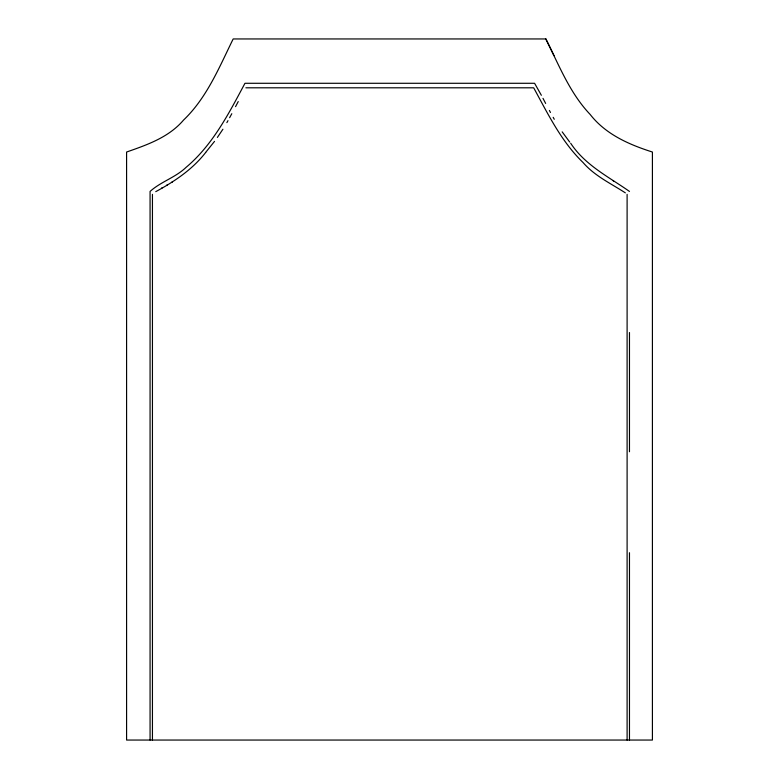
<?xml version="1.0" encoding="UTF-8"?>
<svg xmlns="http://www.w3.org/2000/svg" width="779" height="779" viewBox="0 0 779 779"><rect width="100%" height="100%" fill="white"/><g stroke="black" fill="none" stroke-linecap="round" stroke-linejoin="round"><path stroke-width="1.17" d="M629.471 191.43C608.73 176.862 585.156 165.284 570.676 143.248M235.56 106.645L238.238 101.562M231.801 113.715L229.62 117.697M226.874 122.624L227.974 120.657M222.911 129.236L217.38 137.435M214.537 141.369L205.685 152.392M205.695 152.45C192.452 169.491 174.467 181.488 155.751 191.653M162.168 187.827L161.535 188.187M172.286 182.004L171.653 182.374M167.232 184.954L166.599 185.314M545.826 38.95L233.174 38.95C219.172 67.383 206.932 97.687 183.581 120.044C168.848 137.338 147.299 144.806 126.588 152.032L126.588 740.05L652.413 740.05L652.413 152.032C628.994 144.563 605.741 134.407 590.161 114.455C569.712 92.974 558.942 65.008 545.826 38.95L554.025 55.63M245.872 87.803L533.683 87.803C547.978 114.026 561.279 141.447 583.043 162.519C594.62 175.947 610.794 183.425 625.342 192.861M629.471 740.05L629.471 552.72M612.995 180.621L613.609 181.001M569.673 142.021L562.185 131.865M553.178 117.327L554.268 119.275M549.399 110.462L550.471 112.468M541.366 95.291L534.589 83.285L244.966 83.285C228.802 113.471 212.823 144.894 186.093 167.339C175.528 177.485 160.863 181.682 150.074 191.43L150.074 740.05M542.982 98.349L545.651 103.432M629.471 332.536L629.471 451.752M627.105 194.351L627.105 740.05M152.441 194.351L152.441 740.05"/></g></svg>
